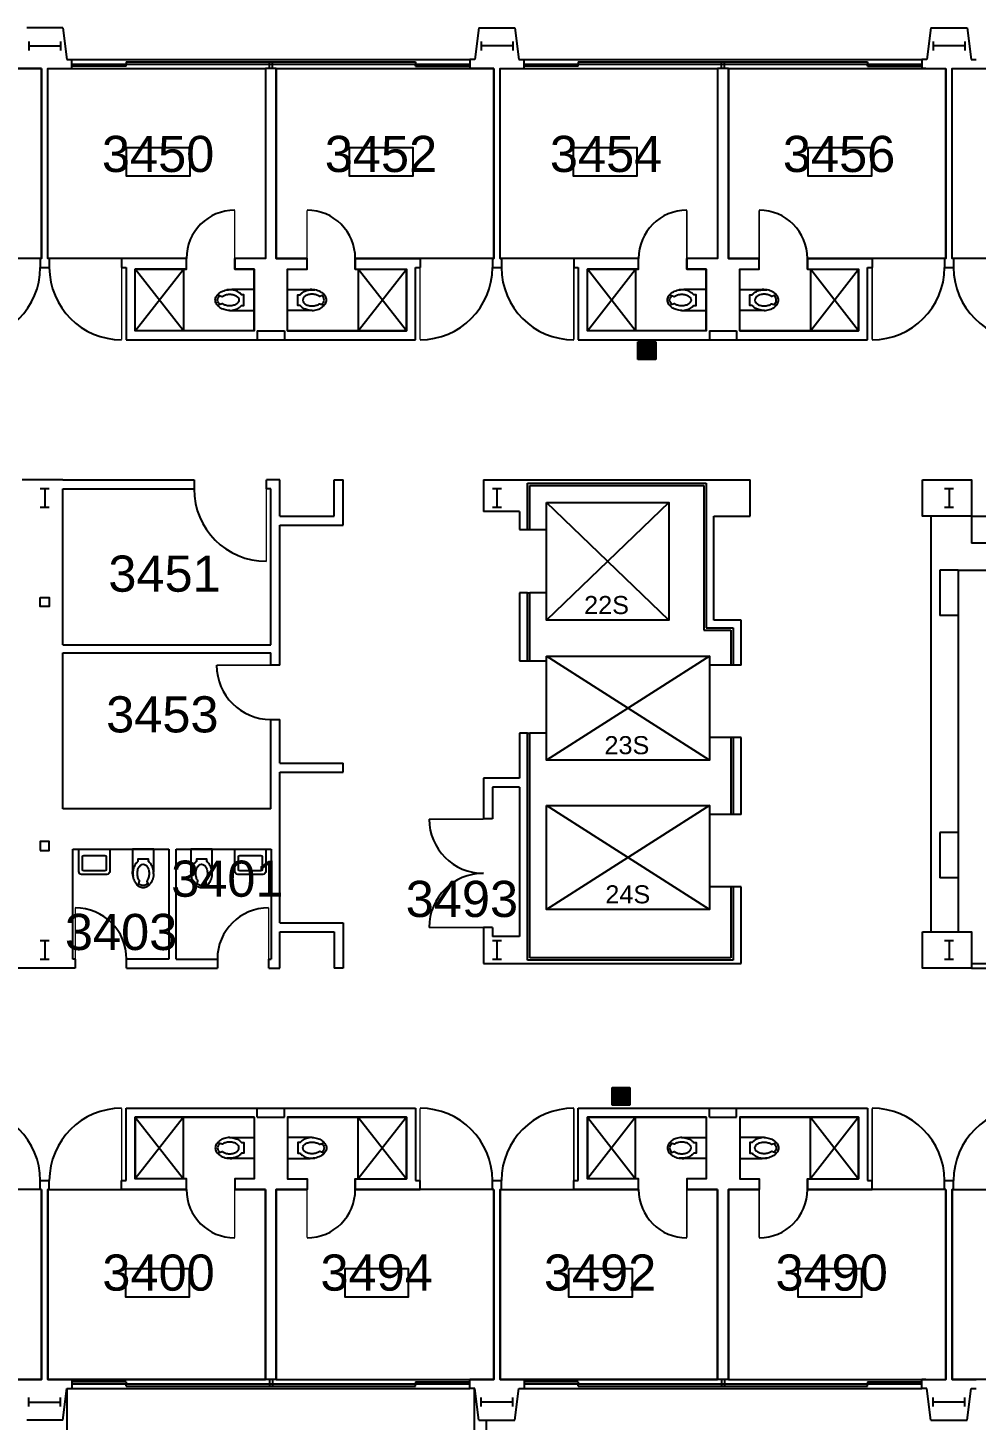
# Model space of a CAD drawing. Extents: x -3175 to 3292, y 161 to 2891.
# Drawn here: x 1769 to 2399, y 1649 to 2574 of the extents above; entities that cross this region are included whole.
import ezdxf
from ezdxf.enums import TextEntityAlignment as Align

# ---------------------------------------------------------------- set-up
doc = ezdxf.new("R2010")
doc.units = 0
doc.header["$MEASUREMENT"] = 0
doc.layers.get('0').update_dxf_attribs({"linetype": 'CONTINUOUS'})
for name, color, linetype in [('A-ANNO-ROOM', 4, 'CONTINUOUS'), ('A-ANNO-TEXT', 4, 'CONTINUOUS'), ('A-COLS', 5, 'CONTINUOUS'), ('A-DOOR', 2, 'CONTINUOUS'), ('A-FLOR-CASE', 3, 'CONTINUOUS'), ('A-FLOR-EVTR', 2, 'CONTINUOUS'), ('A-FLOR-PFIX', 2, 'CONTINUOUS'), ('A-GLAZ', 2, 'CONTINUOUS'), ('A-GLAZ-SILL', 1, 'CONTINUOUS'), ('A-ROOF-LEVL-MED', 3, 'CONTINUOUS'), ('A-ROOF-LEVL-THICK', 5, 'CONTINUOUS'), ('A-WALL-FULL', 6, 'CONTINUOUS'), ('X-MEDGAS-3', 3, 'CONTINUOUS'), ('X-MEDGAS-5', 5, 'CONTINUOUS')]:
    doc.layers.add(name, color=color, linetype=linetype)
doc.styles.add('ARIAL', font='arial.ttf')

# ---------------------------------------------------------------- blocks, each defined once
blk = doc.blocks.new('P2477016')
for p, q in [((-3.603083, -23.831759), (-3.603083, -23.831759)), ((-2.504894, -21.068753), (-2.504894, -21.068753))]:
    blk.add_line(p, q)
for points in [[(-6.93083, -16.399601, -0.022673), (-7, -14.875), (-7, 0), (-3.020761, 0), (0, 0), (3.020761, 0), (7, 0), (7, -14.875)], [(-6.937926, -16.211212, -0.074934), (-6.387938, -12.562014, -0.085426), (-4.920528, -9.670474, -0.066386), (-3.550098, -8.264603), (-3.550098, -6.711212), (3.449902, -6.711212), (3.449902, -8.264603, -0.066386), (4.820333, -9.670474, -0.085426), (6.287743, -12.562014, -0.111314), (6.709134, -17.991061)], [(3.991504, -23.722377, -0.562484), (3.158962, -23.529526), (2.424162, -21.300368, -0.238976), (2.492058, -20.853364, 0.08035), (3.421006, -18.976205, 0.074934), (3.837731, -16.211212, 0.074934), (3.421006, -13.446218, 0.085426), (2.414145, -11.462194, 0.066386), (1.597345, -10.624271, 0.330534), (-1.69754, -10.624271, 0.066386), (-2.51434, -11.462194, 0.085426), (-3.521201, -13.446218, 0.074934), (-3.937926, -16.211212, 0.074934), (-3.521201, -18.976205, 0.08035), (-2.592253, -20.853364, -0.238976), (-2.524357, -21.300368), (-3.250575, -23.503493, -0.549653), (-4.069149, -23.710095)], [(0, -25.75, 0.143932), (2.498761, -25.015482, 0.107177), (4.949747, -22.564786, 0.077997), (6.431696, -19.212481, 0.065232), (7, -14.875)], [(-4.023967, -23.748064, 0.06085), (-2.498761, -25.015482, 0.143932), (0, -25.75)], [(-2.976493, -22.67201, 0.063273), (-1.687041, -23.754089, 0.143932), (0, -24.25)], [(0, -24.25, 0.143932), (1.687041, -23.754089, 0.059203), (2.902316, -22.750942)]]:
    blk.add_lwpolyline(points, format="xyb")
for centre, radius, start, end in [((5.443363, -16.211212), 12.38129, 180, 197.141641), ((2.746106, -17.043143), 9.558648, 197.141641, 216.672481), ((1.035634, -18.316811), 7.426057, 216.672481, 226.574161)]:
    blk.add_arc(centre, radius, start, end)
blk = doc.blocks.new('WC')
at = {"layer": 'A-FLOR-PFIX', "xscale": -1}
blk.add_blockref('P2477016', (0, 0), dxfattribs=at)
blk = doc.blocks.new('W-LAV2')
for p, q in [((17, 11), (1, 11)), ((1, 11), (1, -11)), ((5.5, 7.5), (5.5, -7.5)), ((15.5, 8.5), (6.5, 8.5)), ((16.5, -7.5), (16.5, 7.5)), ((19, -9), (19, 9)), ((6.5, -8.5), (15.5, -8.5)), ((1, -11), (17, -11))]:
    blk.add_line(p, q)
for centre, radius, start, end in [((17, 9), 2, 0, 90), ((6.5, 7.5), 1, 90, 180), ((15.5, 7.5), 1, 0, 90), ((6.5, -7.5), 1, 180, 270), ((15.5, -7.5), 1, 270, 0), ((17, -9), 2, 270, 0)]:
    blk.add_arc(centre, radius, start, end)
blk = doc.blocks.new('FIREPULL')
at = {"layer": 'X-MEDGAS-3'}
for p, q in [((-5.91, 0), (-5.91, 11.81)), ((-5.91, 11.81), (5.91, 11.81)), ((-5.9, 0), (-5.9, 11.81)), ((-5.87, 0), (-5.87, 11.81)), ((-5.84, 0), (-5.84, 11.81)), ((-5.81, 0), (-5.81, 11.81)), ((-5.78, 0), (-5.78, 11.81)), ((-5.75, 0), (-5.75, 11.81)), ((-5.72, 0), (-5.72, 11.81)), ((-5.69, 0), (-5.69, 11.81)), ((-5.65, 0), (-5.65, 11.81)), ((-5.62, 0), (-5.62, 11.81)), ((-5.59, 0), (-5.59, 11.81)), ((-5.56, 0), (-5.56, 11.81)), ((-5.53, 0), (-5.53, 11.81)), ((-5.5, 0), (-5.5, 11.81)), ((-5.47, 0), (-5.47, 11.81)), ((-5.44, 0), (-5.44, 11.81)), ((-5.4, 0), (-5.4, 11.81)), ((-5.37, 0), (-5.37, 11.81)), ((-5.34, 0), (-5.34, 11.81)), ((-5.31, 0), (-5.31, 11.81)), ((-5.28, 0), (-5.28, 11.81)), ((-5.25, 0), (-5.25, 11.81)), ((-5.22, 0), (-5.22, 11.81)), ((-5.19, 0), (-5.19, 11.81)), ((-5.15, 0), (-5.15, 11.81)), ((-5.12, 0), (-5.12, 11.81)), ((-5.09, 0), (-5.09, 11.81)), ((-5.06, 0), (-5.06, 11.81)), ((-5.03, 0), (-5.03, 11.81)), ((-5, 0), (-5, 11.81)), ((-4.97, 0), (-4.97, 11.81)), ((-4.94, 0), (-4.94, 11.81)), ((-4.9, 0), (-4.9, 11.81)), ((-4.87, 0), (-4.87, 11.81)), ((-4.84, 0), (-4.84, 11.81)), ((-4.81, 0), (-4.81, 11.81)), ((-4.78, 0), (-4.78, 11.81)), ((-4.75, 0), (-4.75, 11.81)), ((-4.72, 0), (-4.72, 11.81)), ((-4.69, 0), (-4.69, 11.81)), ((-4.65, 0), (-4.65, 11.81)), ((-4.62, 0), (-4.62, 11.81)), ((-4.59, 0), (-4.59, 11.81)), ((-4.56, 0), (-4.56, 11.81)), ((-4.53, 0), (-4.53, 11.81)), ((-4.5, 0), (-4.5, 11.81)), ((-4.47, 0), (-4.47, 11.81)), ((-4.44, 0), (-4.44, 11.81)), ((-4.4, 0), (-4.4, 11.81)), ((-4.37, 0), (-4.37, 11.81)), ((-4.34, 0), (-4.34, 11.81)), ((-4.31, 0), (-4.31, 11.81)), ((-4.28, 0), (-4.28, 11.81)), ((-4.25, 0), (-4.25, 11.81)), ((-4.22, 0), (-4.22, 11.81)), ((-4.19, 0), (-4.19, 11.81)), ((-4.15, 0), (-4.15, 11.81)), ((-4.12, 0), (-4.12, 11.81)), ((-4.09, 0), (-4.09, 11.81)), ((-4.06, 0), (-4.06, 11.81)), ((-4.03, 0), (-4.03, 11.81)), ((-4, 0), (-4, 11.81)), ((-3.97, 0), (-3.97, 11.81)), ((-3.94, 0), (-3.94, 11.81)), ((-3.9, 0), (-3.9, 11.81)), ((-3.87, 0), (-3.87, 11.81)), ((-3.84, 0), (-3.84, 11.81)), ((-3.81, 0), (-3.81, 11.81)), ((-3.78, 0), (-3.78, 11.81)), ((-3.75, 0), (-3.75, 11.81)), ((-3.72, 0), (-3.72, 11.81)), ((-3.69, 0), (-3.69, 11.81)), ((-3.65, 0), (-3.65, 11.81)), ((-3.62, 0), (-3.62, 11.81)), ((-3.59, 0), (-3.59, 11.81)), ((-3.56, 0), (-3.56, 11.81)), ((-3.53, 0), (-3.53, 11.81)), ((-3.5, 0), (-3.5, 11.81)), ((-3.47, 0), (-3.47, 11.81)), ((-3.44, 0), (-3.44, 11.81)), ((-3.4, 0), (-3.4, 11.81)), ((-3.37, 0), (-3.37, 11.81)), ((-3.34, 0), (-3.34, 11.81)), ((-3.31, 0), (-3.31, 11.81)), ((-3.28, 0), (-3.28, 11.81)), ((-3.25, 0), (-3.25, 11.81)), ((-3.22, 0), (-3.22, 11.81)), ((-3.19, 0), (-3.19, 11.81)), ((-3.15, 0), (-3.15, 11.81)), ((-3.12, 0), (-3.12, 11.81)), ((-3.09, 0), (-3.09, 11.81)), ((-3.06, 0), (-3.06, 11.81)), ((-3.03, 0), (-3.03, 11.81)), ((-3, 0), (-3, 11.81)), ((-2.97, 0), (-2.97, 11.81)), ((-2.94, 0), (-2.94, 11.81)), ((-2.9, 0), (-2.9, 11.81)), ((-2.87, 0), (-2.87, 11.81)), ((-2.84, 0), (-2.84, 11.81)), ((-2.81, 0), (-2.81, 11.81)), ((-2.78, 0), (-2.78, 11.81)), ((-2.75, 0), (-2.75, 11.81)), ((-2.72, 0), (-2.72, 11.81)), ((-2.69, 0), (-2.69, 11.81)), ((-2.65, 0), (-2.65, 11.81)), ((-2.62, 0), (-2.62, 11.81)), ((-2.59, 0), (-2.59, 11.81)), ((-2.56, 0), (-2.56, 11.81)), ((-2.53, 0), (-2.53, 11.81)), ((-2.5, 0), (-2.5, 11.81)), ((-2.47, 0), (-2.47, 11.81)), ((-2.44, 0), (-2.44, 11.81)), ((-2.4, 0), (-2.4, 11.81)), ((-2.37, 0), (-2.37, 11.81)), ((-2.34, 0), (-2.34, 11.81)), ((-2.31, 0), (-2.31, 11.81)), ((-2.28, 0), (-2.28, 11.81)), ((-2.25, 0), (-2.25, 11.81)), ((-2.22, 0), (-2.22, 11.81)), ((-2.19, 0), (-2.19, 11.81)), ((-2.15, 0), (-2.15, 11.81)), ((-2.12, 0), (-2.12, 11.81)), ((-2.09, 0), (-2.09, 11.81)), ((-2.06, 0), (-2.06, 11.81)), ((-2.03, 0), (-2.03, 11.81)), ((-2, 0), (-2, 11.81)), ((-1.97, 0), (-1.97, 11.81)), ((-1.94, 0), (-1.94, 11.81)), ((-1.9, 0), (-1.9, 11.81)), ((-1.87, 0), (-1.87, 11.81)), ((-1.84, 0), (-1.84, 11.81)), ((-1.81, 0), (-1.81, 11.81)), ((-1.78, 0), (-1.78, 11.81)), ((-1.75, 0), (-1.75, 11.81)), ((-1.72, 0), (-1.72, 11.81)), ((-1.69, 0), (-1.69, 11.81)), ((-1.65, 0), (-1.65, 11.81)), ((-1.62, 0), (-1.62, 11.81)), ((-1.59, 0), (-1.59, 11.81)), ((-1.56, 0), (-1.56, 11.81)), ((-1.53, 0), (-1.53, 11.81)), ((-1.5, 0), (-1.5, 11.81)), ((-1.47, 0), (-1.47, 11.81)), ((-1.44, 0), (-1.44, 11.81)), ((-1.4, 0), (-1.4, 11.81)), ((-1.37, 0), (-1.37, 11.81)), ((-1.34, 0), (-1.34, 11.81)), ((-1.31, 0), (-1.31, 11.81)), ((-1.28, 0), (-1.28, 11.81)), ((-1.25, 0), (-1.25, 11.81)), ((-1.22, 0), (-1.22, 11.81)), ((-1.19, 0), (-1.19, 11.81)), ((-1.15, 0), (-1.15, 11.81)), ((-1.12, 0), (-1.12, 11.81)), ((-1.09, 0), (-1.09, 11.81)), ((-1.06, 0), (-1.06, 11.81)), ((-1.03, 0), (-1.03, 11.81)), ((-1, 0), (-1, 11.81)), ((-0.97, 0), (-0.97, 11.81)), ((-0.94, 0), (-0.94, 11.81)), ((-0.9, 0), (-0.9, 11.81)), ((-0.87, 0), (-0.87, 11.81)), ((-0.84, 0), (-0.84, 11.81)), ((-0.81, 0), (-0.81, 11.81)), ((-0.78, 0), (-0.78, 11.81)), ((-0.75, 0), (-0.75, 11.81)), ((-0.72, 0), (-0.72, 11.81)), ((-0.69, 0), (-0.69, 11.81)), ((-0.65, 0), (-0.65, 11.81)), ((-0.62, 0), (-0.62, 11.81)), ((-0.59, 0), (-0.59, 11.81)), ((-0.56, 0), (-0.56, 11.81)), ((-0.53, 0), (-0.53, 11.81)), ((-0.5, 0), (-0.5, 11.81)), ((-0.47, 0), (-0.47, 11.81)), ((-0.44, 0), (-0.44, 11.81)), ((-0.4, 0), (-0.4, 11.81)), ((-0.37, 0), (-0.37, 11.81)), ((-0.34, 0), (-0.34, 11.81)), ((-0.31, 0), (-0.31, 11.81)), ((-0.28, 0), (-0.28, 11.81)), ((-0.25, 0), (-0.25, 11.81)), ((-0.22, 0), (-0.22, 11.81)), ((-0.19, 0), (-0.19, 11.81)), ((-0.15, 0), (-0.15, 11.81)), ((-0.12, 0), (-0.12, 11.81)), ((-0.09, 0), (-0.09, 11.81)), ((-0.06, 0), (-0.06, 11.81)), ((-0.03, 0), (-0.03, 11.81)), ((0, 0), (0, 11.81)), ((0.03, 0), (0.03, 11.81)), ((0.06, 0), (0.06, 11.81)), ((0.1, 0), (0.1, 11.81)), ((0.13, 0), (0.13, 11.81)), ((0.16, 0), (0.16, 11.81)), ((0.19, 0), (0.19, 11.81)), ((0.22, 0), (0.22, 11.81)), ((0.25, 0), (0.25, 11.81)), ((0.28, 0), (0.28, 11.81)), ((0.31, 0), (0.31, 11.81)), ((0.35, 0), (0.35, 11.81)), ((0.38, 0), (0.38, 11.81)), ((0.41, 0), (0.41, 11.81)), ((0.44, 0), (0.44, 11.81)), ((0.47, 0), (0.47, 11.81)), ((0.5, 0), (0.5, 11.81)), ((0.53, 0), (0.53, 11.81)), ((0.56, 0), (0.56, 11.81)), ((0.6, 0), (0.6, 11.81)), ((0.63, 0), (0.63, 11.81)), ((0.66, 0), (0.66, 11.81)), ((0.69, 0), (0.69, 11.81)), ((0.72, 0), (0.72, 11.81)), ((0.75, 0), (0.75, 11.81)), ((0.78, 0), (0.78, 11.81)), ((0.81, 0), (0.81, 11.81)), ((0.85, 0), (0.85, 11.81)), ((0.88, 0), (0.88, 11.81)), ((0.91, 0), (0.91, 11.81)), ((0.94, 0), (0.94, 11.81)), ((0.97, 0), (0.97, 11.81)), ((1, 0), (1, 11.81)), ((1.03, 0), (1.03, 11.81)), ((1.06, 0), (1.06, 11.81)), ((1.1, 0), (1.1, 11.81)), ((1.13, 0), (1.13, 11.81)), ((1.16, 0), (1.16, 11.81)), ((1.19, 0), (1.19, 11.81)), ((1.22, 0), (1.22, 11.81)), ((1.25, 0), (1.25, 11.81)), ((1.28, 0), (1.28, 11.81)), ((1.31, 0), (1.31, 11.81)), ((1.35, 0), (1.35, 11.81)), ((1.38, 0), (1.38, 11.81)), ((1.41, 0), (1.41, 11.81)), ((1.44, 0), (1.44, 11.81)), ((1.47, 0), (1.47, 11.81)), ((1.5, 0), (1.5, 11.81)), ((1.53, 0), (1.53, 11.81)), ((1.56, 0), (1.56, 11.81)), ((1.6, 0), (1.6, 11.81)), ((1.63, 0), (1.63, 11.81)), ((1.66, 0), (1.66, 11.81)), ((1.69, 0), (1.69, 11.81)), ((1.72, 0), (1.72, 11.81)), ((1.75, 0), (1.75, 11.81)), ((1.78, 0), (1.78, 11.81)), ((1.81, 0), (1.81, 11.81)), ((1.85, 0), (1.85, 11.81)), ((1.88, 0), (1.88, 11.81)), ((1.91, 0), (1.91, 11.81)), ((1.94, 0), (1.94, 11.81)), ((1.97, 0), (1.97, 11.81)), ((2, 0), (2, 11.81)), ((2.03, 0), (2.03, 11.81)), ((2.06, 0), (2.06, 11.81)), ((2.1, 0), (2.1, 11.81)), ((2.13, 0), (2.13, 11.81)), ((2.16, 0), (2.16, 11.81)), ((2.19, 0), (2.19, 11.81)), ((2.22, 0), (2.22, 11.81)), ((2.25, 0), (2.25, 11.81)), ((2.28, 0), (2.28, 11.81)), ((2.31, 0), (2.31, 11.81)), ((2.35, 0), (2.35, 11.81)), ((2.38, 0), (2.38, 11.81)), ((2.41, 0), (2.41, 11.81)), ((2.44, 0), (2.44, 11.81)), ((2.47, 0), (2.47, 11.81)), ((2.5, 0), (2.5, 11.81)), ((2.53, 0), (2.53, 11.81)), ((2.56, 0), (2.56, 11.81)), ((2.6, 0), (2.6, 11.81)), ((2.63, 0), (2.63, 11.81)), ((2.66, 0), (2.66, 11.81)), ((2.69, 0), (2.69, 11.81)), ((2.72, 0), (2.72, 11.81)), ((2.75, 0), (2.75, 11.81)), ((2.78, 0), (2.78, 11.81)), ((2.81, 0), (2.81, 11.81)), ((2.85, 0), (2.85, 11.81)), ((2.88, 0), (2.88, 11.81)), ((2.91, 0), (2.91, 11.81)), ((2.94, 0), (2.94, 11.81)), ((2.97, 0), (2.97, 11.81)), ((3, 0), (3, 11.81)), ((3.03, 0), (3.03, 11.81)), ((3.06, 0), (3.06, 11.81)), ((3.1, 0), (3.1, 11.81)), ((3.13, 0), (3.13, 11.81)), ((3.16, 0), (3.16, 11.81)), ((3.19, 0), (3.19, 11.81)), ((3.22, 0), (3.22, 11.81)), ((3.25, 0), (3.25, 11.81)), ((3.28, 0), (3.28, 11.81)), ((3.31, 0), (3.31, 11.81)), ((3.35, 0), (3.35, 11.81)), ((3.38, 0), (3.38, 11.81)), ((3.41, 0), (3.41, 11.81)), ((3.44, 0), (3.44, 11.81)), ((3.47, 0), (3.47, 11.81)), ((3.5, 0), (3.5, 11.81)), ((3.53, 0), (3.53, 11.81)), ((3.56, 0), (3.56, 11.81)), ((3.6, 0), (3.6, 11.81)), ((3.63, 0), (3.63, 11.81)), ((3.66, 0), (3.66, 11.81)), ((3.69, 0), (3.69, 11.81)), ((3.72, 0), (3.72, 11.81)), ((3.75, 0), (3.75, 11.81)), ((3.78, 0), (3.78, 11.81)), ((3.81, 0), (3.81, 11.81)), ((3.85, 0), (3.85, 11.81)), ((3.88, 0), (3.88, 11.81)), ((3.91, 0), (3.91, 11.81)), ((3.94, 0), (3.94, 11.81)), ((3.97, 0), (3.97, 11.81)), ((4, 0), (4, 11.81)), ((4.03, 0), (4.03, 11.81)), ((4.06, 0), (4.06, 11.81)), ((4.1, 0), (4.1, 11.81)), ((4.13, 0), (4.13, 11.81)), ((4.16, 0), (4.16, 11.81)), ((4.19, 0), (4.19, 11.81)), ((4.22, 0), (4.22, 11.81)), ((4.25, 0), (4.25, 11.81)), ((4.28, 0), (4.28, 11.81)), ((4.31, 0), (4.31, 11.81)), ((4.35, 0), (4.35, 11.81)), ((4.38, 0), (4.38, 11.81)), ((4.41, 0), (4.41, 11.81)), ((4.44, 0), (4.44, 11.81)), ((4.47, 0), (4.47, 11.81)), ((4.5, 0), (4.5, 11.81)), ((4.53, 0), (4.53, 11.81)), ((4.56, 0), (4.56, 11.81)), ((4.6, 0), (4.6, 11.81)), ((4.63, 0), (4.63, 11.81)), ((4.66, 0), (4.66, 11.81)), ((4.69, 0), (4.69, 11.81)), ((4.72, 0), (4.72, 11.81)), ((4.75, 0), (4.75, 11.81)), ((4.78, 0), (4.78, 11.81)), ((4.81, 0), (4.81, 11.81)), ((4.85, 0), (4.85, 11.81)), ((4.88, 0), (4.88, 11.81)), ((4.91, 0), (4.91, 11.81)), ((4.94, 0), (4.94, 11.81)), ((4.97, 0), (4.97, 11.81)), ((5, 0), (5, 11.81)), ((5.03, 0), (5.03, 11.81)), ((5.06, 0), (5.06, 11.81)), ((5.1, 0), (5.1, 11.81)), ((5.13, 0), (5.13, 11.81)), ((5.16, 0), (5.16, 11.81)), ((5.19, 0), (5.19, 11.81)), ((5.22, 0), (5.22, 11.81)), ((5.25, 0), (5.25, 11.81)), ((5.28, 0), (5.28, 11.81)), ((5.31, 0), (5.31, 11.81)), ((5.35, 0), (5.35, 11.81)), ((5.38, 0), (5.38, 11.81)), ((5.41, 0), (5.41, 11.81)), ((5.44, 0), (5.44, 11.81)), ((5.47, 0), (5.47, 11.81)), ((5.5, 0), (5.5, 11.81)), ((5.53, 0), (5.53, 11.81)), ((5.56, 0), (5.56, 11.81)), ((5.6, 0), (5.6, 11.81)), ((5.63, 0), (5.63, 11.81)), ((5.66, 0), (5.66, 11.81)), ((5.69, 0), (5.69, 11.81)), ((5.72, 0), (5.72, 11.81)), ((5.75, 0), (5.75, 11.81)), ((5.78, 0), (5.78, 11.81)), ((5.81, 0), (5.81, 11.81)), ((5.85, 0), (5.85, 11.81)), ((5.88, 0), (5.88, 11.81)), ((5.91, 11.81), (5.91, 0)), ((5.91, 0), (-5.91, 0))]:
    blk.add_line(p, q, dxfattribs=at)

msp = doc.modelspace()

# ---------------------------------------------------------------- linework, layer by layer
at = {"layer": 'A-COLS'}
for p, q in [((1770, 2564.5), (1770, 2558.5)), ((1770, 2561.5), (1791, 2561.5)), ((1791, 2564.5), (1791, 2558.5)), ((2070, 2564.5), (2070, 2558.5)), ((2091, 2561.5), (2070, 2561.5)), ((2091, 2564.5), (2091, 2558.5)), ((2370, 2564.5), (2370, 2558.5)), ((2391, 2561.5), (2370, 2561.5)), ((2391, 2564.5), (2391, 2558.5)), ((1783.5, 2267.5), (1777.5, 2267.5)), ((1780.5, 2267.5), (1780.5, 2255.5)), ((2083.5, 2267.5), (2077.5, 2267.5)), ((2080.5, 2267.5), (2080.5, 2255.5)), ((2383.5, 2267.5), (2377.5, 2267.5)), ((2380.5, 2267.5), (2380.5, 2255.5)), ((1777.5, 2255.5), (1783.5, 2255.5)), ((2077.5, 2255.5), (2083.5, 2255.5)), ((2377.5, 2255.5), (2383.5, 2255.5)), ((1783.5, 1967.5), (1777.5, 1967.5)), ((1783.5, 1967.5), (1777.5, 1967.5)), ((1780.5, 1967.5), (1780.5, 1955.5)), ((1780.5, 1967.5), (1780.5, 1955.5)), ((2083.5, 1967.5), (2077.5, 1967.5)), ((2083.5, 1967.5), (2077.5, 1967.5)), ((2080.5, 1967.5), (2080.5, 1955.5)), ((2080.5, 1967.5), (2080.5, 1955.5)), ((2383.5, 1967.5), (2377.5, 1967.5)), ((2383.5, 1967.5), (2377.5, 1967.5)), ((2380.5, 1967.5), (2380.5, 1955.5)), ((2380.5, 1967.5), (2380.5, 1955.5)), ((1777.5, 1955.5), (1783.5, 1955.5)), ((1777.5, 1955.5), (1783.5, 1955.5)), ((2077.5, 1955.5), (2083.5, 1955.5)), ((2077.5, 1955.5), (2083.5, 1955.5)), ((2377.5, 1955.5), (2383.5, 1955.5)), ((2377.5, 1955.5), (2383.5, 1955.5)), ((1770, 1658.5), (1770, 1664.5)), ((1791, 1658.5), (1791, 1664.5)), ((2070, 1658.5), (2070, 1664.5)), ((2091, 1658.5), (2091, 1664.5)), ((2370, 1658.5), (2370, 1664.5)), ((2391, 1658.5), (2391, 1664.5)), ((1770, 1661.5), (1791, 1661.5)), ((2091, 1661.5), (2070, 1661.5)), ((2391, 1661.5), (2370, 1661.5))]:
    msp.add_line(p, q, dxfattribs=at)
at = {"layer": 'A-DOOR'}
for points, const_width in [([(1906.5, 2420.5), (1906.5, 2452.5)], 1), ([(1954.5, 2420.5), (1954.5, 2452.5)], 1), ([(2206.5, 2420.5), (2206.5, 2452.5)], 1), ([(2254.5, 2420.5), (2254.5, 2452.5)], 1), ([(1831.5, 2414.5), (1831.5, 2366.5)], 1), ([(2029.5, 2414.5), (2029.5, 2366.5)], 1), ([(2131.5, 2414.5), (2131.5, 2366.5)], 1), ([(2329.5, 2414.5), (2329.5, 2366.5)], 1), ([(1927.5, 2267.5), (1927.5, 2219.5)], 1), ([(1930.5, 2150.5), (1894.5, 2150.5)], 1), ([(2071.5, 2048.36), (2035.5, 2048.36)], 1), ([(1800.75, 1955.5), (1800.75, 1989.5)], 0.944), ([(1929, 1955.5), (1929, 1989.5)], 0.944), ([(2071.5, 1976.5), (2035.5, 1976.5)], 1), ([(1831.5, 1808.5), (1831.5, 1856.5)], 1), ([(2029.5, 1808.5), (2029.5, 1856.5)], 1), ([(2131.5, 1808.5), (2131.5, 1856.5)], 1), ([(2329.5, 1808.5), (2329.5, 1856.5)], 1), ([(1906.5, 1802.5), (1906.5, 1770.5)], 1), ([(1954.5, 1802.5), (1954.5, 1770.5)], 1), ([(2206.5, 1802.5), (2206.5, 1770.5)], 1), ([(2254.5, 1802.5), (2254.5, 1770.5)], 1)]:
    msp.add_lwpolyline(points, dxfattribs=dict(at, const_width=const_width))
for centre, radius, start, end in [((1906.5, 2420.5), 32, 90, 180), ((1954.5, 2420.5), 32, 0, 90), ((2206.5, 2420.5), 32, 90, 180), ((2254.5, 2420.5), 32, 0, 90), ((1729.5, 2414.5), 48, 270, 0), ((1831.5, 2414.5), 48, 180, 270), ((2029.5, 2414.5), 48, 270, 0), ((2131.5, 2414.5), 48, 180, 270), ((2329.5, 2414.5), 48, 270, 0), ((2431.5, 2414.5), 48, 180, 270), ((1927.5, 2267.5), 48, 180, 270), ((1930.5, 2150.5), 36, 180, 270), ((2071.5, 2048.36), 35.93, 180, 270), ((2071.5, 1976.5), 35.93, 90, 180), ((1800.75, 1955.5), 34, 0, 90), ((1929, 1955.5), 34, 90, 180), ((1729.5, 1808.5), 48, 0, 90), ((1831.5, 1808.5), 48, 90, 180), ((2029.5, 1808.5), 48, 0, 90), ((2131.5, 1808.5), 48, 90, 180), ((2329.5, 1808.5), 48, 0, 90), ((2431.5, 1808.5), 48, 90, 180), ((1906.5, 1802.5), 32, 180, 270), ((1954.5, 1802.5), 32, 270, 0), ((2206.5, 1802.5), 32, 180, 270), ((2254.5, 1802.5), 32, 270, 0)]:
    msp.add_arc(centre, radius, start, end, dxfattribs=at)
at = {"layer": 'A-FLOR-CASE'}
for p, q in [((2368.5, 2249.5), (2368.5, 1973.5)), ((2395.5, 2249.5), (2395.5, 2231.5)), ((2395.5, 2249.5), (2449.5, 2249.5)), ((2449.5, 2231.5), (2395.5, 2231.5)), ((2386.5, 2213.5), (2452.5, 2213.5)), ((2386.5, 2183.5), (2386.5, 2039.5)), ((2386.5, 2009.5), (2386.5, 1973.5)), ((2395.5, 1952.5), (2452.5, 1952.5)), ((2395.5, 1949.5), (2452.5, 1949.5))]:
    msp.add_line(p, q, dxfattribs=at)
at = {"layer": 'A-FLOR-EVTR'}
for p, q in [((2194.5, 2258.5), (2113.5, 2180.5)), ((2194.5, 2180.5), (2113.5, 2258.5)), ((2221.5, 2087.5), (2113.5, 2156.5)), ((2221.5, 2156.5), (2113.5, 2087.5)), ((2221.5, 1988.5), (2113.5, 2057.5)), ((2221.5, 2057.5), (2113.5, 1988.5))]:
    msp.add_line(p, q, dxfattribs=at)
for points in [[(2113.5, 2258.5), (2194.5, 2258.5), (2194.5, 2180.5), (2113.5, 2180.5)], [(2113.5, 2156.5), (2221.5, 2156.5), (2221.5, 2087.5), (2113.5, 2087.5)], [(2113.5, 2057.5), (2221.5, 2057.5), (2221.5, 1988.5), (2113.5, 1988.5)]]:
    msp.add_lwpolyline(points, close=True, dxfattribs=at)
at = {"layer": 'A-FLOR-PFIX'}
for p, q in [((1872.5, 2372.5), (1840.5, 2413.25)), ((1840.5, 2372.5), (1872.5, 2413.25)), ((1872.5, 2413.25), (1872.5, 2372.5)), ((2020.5, 2372.5), (1988.5, 2413.25)), ((1988.5, 2372.5), (2020.5, 2413.25)), ((1988.5, 2413.25), (1988.5, 2372.5)), ((2140.5, 2372.5), (2172.5, 2413.25)), ((2172.5, 2372.5), (2140.5, 2413.25)), ((2172.5, 2413.25), (2172.5, 2372.5)), ((2320.5, 2372.5), (2288.5, 2413.25)), ((2288.5, 2413.25), (2288.5, 2372.5)), ((2288.5, 2372.5), (2320.5, 2413.25)), ((1840.5, 1850.5), (1872.5, 1809.75)), ((1872.5, 1850.5), (1840.5, 1809.75)), ((1872.5, 1809.75), (1872.5, 1850.5)), ((2020.5, 1850.5), (1988.5, 1809.75)), ((1988.5, 1809.75), (1988.5, 1850.5)), ((1988.5, 1850.5), (2020.5, 1809.75)), ((2172.5, 1850.5), (2140.5, 1809.75)), ((2140.5, 1850.5), (2172.5, 1809.75)), ((2172.5, 1809.75), (2172.5, 1850.5)), ((2288.5, 1850.5), (2320.5, 1809.75)), ((2288.5, 1809.75), (2288.5, 1850.5)), ((2320.5, 1850.5), (2288.5, 1809.75))]:
    msp.add_line(p, q, dxfattribs=at)
at = {"layer": 'A-GLAZ'}
for p, q in [((1834.5, 2551), (1834.5, 2549.5)), ((1834.5, 2551), (1930.5, 2551)), ((1929.5, 2546.5), (1929.5, 2551)), ((1930.5, 2551), (2026.5, 2551)), ((1931.5, 2546.5), (1931.5, 2551)), ((2026.5, 2551), (2026.5, 2549.5)), ((2134.5, 2551), (2134.5, 2549.5)), ((2134.5, 2551), (2230.5, 2551)), ((2229.5, 2546.5), (2229.5, 2551)), ((2230.5, 2551), (2326.5, 2551)), ((2231.5, 2546.5), (2231.5, 2551)), ((2326.5, 2551), (2326.5, 2549.5)), ((1798.5, 2549.5), (1834.5, 2549.5)), ((1834.5, 2548), (1798.5, 2548)), ((1834.5, 2548), (1834.5, 2549.5)), ((1834.5, 2549.5), (1930.5, 2549.5)), ((1930.5, 2549.5), (2026.5, 2549.5)), ((2026.5, 2548), (2026.5, 2549.5)), ((2026.5, 2549.5), (2062.5, 2549.5)), ((2026.5, 2548), (2062.5, 2548)), ((2098.5, 2549.5), (2134.5, 2549.5)), ((2134.5, 2548), (2098.5, 2548)), ((2134.5, 2548), (2134.5, 2549.5)), ((2134.5, 2549.5), (2230.5, 2549.5)), ((2230.5, 2549.5), (2326.5, 2549.5)), ((2326.5, 2548), (2326.5, 2549.5)), ((2326.5, 2549.5), (2362.5, 2549.5)), ((2326.5, 2548), (2362.5, 2548)), ((1834.5, 1675), (1798.5, 1675)), ((1798.5, 1673.5), (1834.5, 1673.5)), ((1834.5, 1675), (1834.5, 1673.5)), ((1834.5, 1673.5), (1930.5, 1673.5)), ((1834.5, 1672), (1834.5, 1673.5)), ((1929.5, 1676.5), (1929.5, 1672)), ((1930.5, 1673.5), (2026.5, 1673.5)), ((1931.5, 1676.5), (1931.5, 1672)), ((2026.5, 1675), (2062.5, 1675)), ((2026.5, 1675), (2026.5, 1673.5)), ((2026.5, 1673.5), (2062.5, 1673.5)), ((2026.5, 1672), (2026.5, 1673.5)), ((2134.5, 1675), (2098.5, 1675)), ((2098.5, 1673.5), (2134.5, 1673.5)), ((2134.5, 1675), (2134.5, 1673.5)), ((2134.5, 1673.5), (2230.5, 1673.5)), ((2134.5, 1672), (2134.5, 1673.5)), ((2229.5, 1676.5), (2229.5, 1672)), ((2230.5, 1673.5), (2326.5, 1673.5)), ((2231.5, 1676.5), (2231.5, 1672)), ((2326.5, 1675), (2362.5, 1675)), ((2326.5, 1675), (2326.5, 1673.5)), ((2326.5, 1673.5), (2362.5, 1673.5)), ((2326.5, 1672), (2326.5, 1673.5)), ((1834.5, 1672), (1930.5, 1672)), ((1930.5, 1672), (2026.5, 1672)), ((2134.5, 1672), (2230.5, 1672)), ((2230.5, 1672), (2326.5, 1672))]:
    msp.add_line(p, q, dxfattribs=at)
at = {"layer": 'A-GLAZ-SILL'}
for p, q in [((1798.5, 2552.5), (2062.5, 2552.5)), ((2098.5, 2552.5), (2362.5, 2552.5)), ((1798.5, 2546.5), (1926.88, 2546.5)), ((1934.12, 2546.5), (2062.5, 2546.5)), ((2098.5, 2546.5), (2226.88, 2546.5)), ((2234.12, 2546.5), (2362.5, 2546.5)), ((1798.5, 1676.5), (1926.88, 1676.5)), ((1934.12, 1676.5), (2062.5, 1676.5)), ((2098.5, 1676.5), (2226.88, 1676.5)), ((2234.12, 1676.5), (2362.5, 1676.5)), ((1798.5, 1670.5), (2062.5, 1670.5)), ((2098.5, 1670.5), (2362.5, 1670.5))]:
    msp.add_line(p, q, dxfattribs=at)
at = {"layer": 'A-ROOF-LEVL-MED'}
for points in [[(572.5, 1649.5), (572.5, 1111.5), (551.5, 1111.5), (551.5, 1065.5), (585.44, 1065.5), (588.06, 1044.5), (1772.94, 1044.5), (1775.56, 1065.5), (1793.5, 1065.5), (1793.5, 1089.5), (1802.31, 1089.5), (1802.19, 1250.5), (1790.76, 1250.5), (1790.76, 1254.42), (1703.76, 1254.42), (1703.76, 1468.45), (1790.47, 1468.45), (1790.47, 1476.29), (1802.19, 1476.29), (1802.19, 1633.5), (1795.39, 1633.5), (1795.39, 1670.5)], [(2992.28, 1649.5), (2992.28, 1635.64), (2989.5, 1635.64), (2989.5, 1092.5), (3001.5, 1092.5), (3001.5, 1065.5), (2975.56, 1065.5), (2972.94, 1044.5), (2088.06, 1044.5), (2085.44, 1065.5), (2070.33, 1065.5), (2070.33, 1089.5), (2057.5, 1089.5), (2057.5, 1244.5), (2195.19, 1244.5), (2226.2, 1275.51), (2226.2, 1402.24), (2226.2, 1447.49), (2195.19, 1478.5), (2054.5, 1478.5), (2054.5, 1633.5), (2065.61, 1633.5), (2065.61, 1670.5)]]:
    msp.add_lwpolyline(points, dxfattribs=at)
at = {"layer": 'A-ROOF-LEVL-THICK'}
msp.add_lwpolyline([(2073.61, 1642.96), (2073.61, 1649.5)], dxfattribs=at)
at = {"layer": 'A-WALL-FULL'}
for p, q in [((1792.5, 2573.5), (1768.5, 2573.5)), ((1792.5, 2573.5), (1795.12, 2552.5)), ((2068.5, 2573.5), (2065.88, 2552.5)), ((2068.5, 2573.5), (2092.5, 2573.5)), ((2092.5, 2573.5), (2095.12, 2552.5)), ((2368.5, 2573.5), (2365.88, 2552.5)), ((2368.5, 2573.5), (2392.5, 2573.5)), ((2392.5, 2573.5), (2395.12, 2552.5)), ((1795.12, 2552.5), (1798.5, 2552.5)), ((1798.5, 2546.5), (1798.5, 2552.5)), ((2062.5, 2552.5), (2062.5, 2546.5)), ((2065.88, 2552.5), (2062.5, 2552.5)), ((2095.12, 2552.5), (2098.5, 2552.5)), ((2098.5, 2546.5), (2098.5, 2552.5)), ((2362.5, 2552.5), (2362.5, 2546.5)), ((2365.88, 2552.5), (2362.5, 2552.5)), ((2395.12, 2552.5), (2398.5, 2552.5)), ((1778.38, 2546.5), (1762.5, 2546.5)), ((1778.38, 2420.5), (1778.38, 2546.5)), ((1782.62, 2546.5), (1798.5, 2546.5)), ((1782.62, 2420.5), (1782.62, 2546.5)), ((1934.12, 2546.5), (1926.88, 2546.5)), ((1926.88, 2546.5), (1926.88, 2420.5)), ((1934.12, 2546.5), (1934.12, 2420.5)), ((2078.38, 2546.5), (2062.5, 2546.5)), ((2078.38, 2420.5), (2078.38, 2546.5)), ((2082.62, 2546.5), (2098.5, 2546.5)), ((2082.62, 2420.5), (2082.62, 2546.5)), ((2226.88, 2546.5), (2226.88, 2420.5)), ((2234.12, 2546.5), (2226.88, 2546.5)), ((2234.12, 2546.5), (2234.12, 2420.5)), ((2362.5, 2546.5), (2378.38, 2546.5)), ((2365.12, 2546.5), (2362.5, 2546.5)), ((2378.38, 2420.5), (2378.38, 2546.5)), ((2382.62, 2546.5), (2398.5, 2546.5)), ((2382.62, 2420.5), (2382.62, 2546.5)), ((2395.88, 2546.5), (2398.5, 2546.5)), ((2395.88, 2546.5), (2398.5, 2546.5)), ((1777.5, 2420.5), (1777.5, 2414.5)), ((1778.38, 2420.5), (1777.5, 2420.5)), ((1777.5, 2414.5), (1783.5, 2414.5)), ((1783.5, 2420.5), (1782.62, 2420.5)), ((1783.5, 2420.5), (1783.5, 2414.5)), ((1831.5, 2420.5), (1831.5, 2414.5)), ((1874.5, 2420.5), (1831.5, 2420.5)), ((1831.5, 2414.5), (1834.5, 2414.5)), ((1834.5, 2414.5), (1834.5, 2366.5)), ((1840.5, 2372.5), (1840.5, 2413.25)), ((1874.5, 2413.25), (1840.5, 2413.25)), ((1874.5, 2413.25), (1874.5, 2420.5)), ((1906.5, 2413.25), (1906.5, 2420.5)), ((1926.88, 2420.5), (1906.5, 2420.5)), ((1919.38, 2413.25), (1906.5, 2413.25)), ((1919.38, 2372.5), (1919.38, 2413.25)), ((1934.12, 2420.5), (1954.5, 2420.5)), ((1941.62, 2372.5), (1941.62, 2413.25)), ((1941.62, 2413.25), (1954.5, 2413.25)), ((1954.5, 2413.25), (1954.5, 2420.5)), ((1986.5, 2420.5), (2029.5, 2420.5)), ((1986.5, 2413.25), (1986.5, 2420.5)), ((1986.5, 2413.25), (2020.5, 2413.25)), ((2020.5, 2372.5), (2020.5, 2413.25)), ((2026.5, 2414.5), (2029.5, 2414.5)), ((2026.5, 2366.5), (2026.5, 2414.5)), ((2029.5, 2420.5), (2029.5, 2414.5)), ((2077.5, 2420.5), (2077.5, 2414.5)), ((2077.5, 2420.5), (2078.38, 2420.5)), ((2077.5, 2414.5), (2083.5, 2414.5)), ((2082.62, 2420.5), (2083.5, 2420.5)), ((2083.5, 2420.5), (2083.5, 2414.5)), ((2174.5, 2420.5), (2131.5, 2420.5)), ((2131.5, 2420.5), (2131.5, 2414.5)), ((2131.5, 2414.5), (2134.5, 2414.5)), ((2134.5, 2414.5), (2134.5, 2366.5)), ((2140.5, 2372.5), (2140.5, 2413.25)), ((2174.5, 2413.25), (2140.5, 2413.25)), ((2206.5, 2413.25), (2206.5, 2420.5)), ((2226.88, 2420.5), (2206.5, 2420.5)), ((2219.38, 2413.25), (2206.5, 2413.25)), ((2219.38, 2372.5), (2219.38, 2413.25)), ((2234.12, 2420.5), (2254.5, 2420.5)), ((2241.62, 2413.25), (2254.5, 2413.25)), ((2241.62, 2372.5), (2241.62, 2413.25)), ((2254.5, 2413.25), (2254.5, 2420.5)), ((2286.5, 2413.25), (2286.5, 2420.5)), ((2286.5, 2420.5), (2329.5, 2420.5)), ((2286.5, 2413.25), (2320.5, 2413.25)), ((2320.5, 2372.5), (2320.5, 2413.25)), ((2326.5, 2414.5), (2329.5, 2414.5)), ((2326.5, 2366.5), (2326.5, 2414.5)), ((2329.5, 2420.5), (2329.5, 2414.5)), ((2377.5, 2420.5), (2377.5, 2414.5)), ((2378.38, 2420.5), (2377.5, 2420.5)), ((2377.5, 2414.5), (2383.5, 2414.5)), ((2383.5, 2420.5), (2382.62, 2420.5)), ((2383.5, 2420.5), (2383.5, 2414.5)), ((1834.5, 2366.5), (2026.5, 2366.5)), ((1919.38, 2372.5), (1840.5, 2372.5)), ((1921.5, 2372.5), (1921.5, 2366.5)), ((1921.5, 2372.5), (1939.5, 2372.5)), ((1939.5, 2372.5), (1939.5, 2366.5)), ((1941.62, 2372.5), (2020.5, 2372.5)), ((2134.5, 2366.5), (2326.5, 2366.5)), ((2219.38, 2372.5), (2140.5, 2372.5)), ((2221.5, 2372.5), (2239.5, 2372.5)), ((2221.5, 2372.5), (2221.5, 2366.5)), ((2239.5, 2372.5), (2239.5, 2366.5)), ((2241.62, 2372.5), (2320.5, 2372.5)), ((1792.5, 2273.5), (1765.5, 2273.5)), ((1792.5, 2273.5), (1879.5, 2273.5)), ((1879.5, 2273.5), (1879.5, 2267.5)), ((1927.5, 2267.5), (1927.5, 2273.5)), ((1936.5, 2273.5), (1927.5, 2273.5)), ((1936.5, 2249.5), (1936.5, 2273.5)), ((1972.5, 2273.5), (1978.5, 2273.5)), ((1972.5, 2249.5), (1972.5, 2273.5)), ((1978.5, 2243.5), (1978.5, 2273.5)), ((2071.5, 2273.5), (2071.5, 2252.5)), ((2071.5, 2273.5), (2095.5, 2273.5)), ((2095.5, 2273.5), (2248.5, 2273.5)), ((2248.5, 2249.5), (2248.5, 2273.5)), ((1792.5, 2267.5), (1879.5, 2267.5)), ((1792.5, 2163.94), (1792.5, 2267.5)), ((1930.5, 2267.5), (1927.5, 2267.5)), ((1930.5, 2267.5), (1930.5, 2267.5)), ((1930.5, 2163.94), (1930.5, 2267.5)), ((2100.75, 2271.25), (2219.25, 2271.25)), ((2100.75, 2240.5), (2100.75, 2271.25)), ((2102.25, 2269.75), (2217.75, 2269.75)), ((2102.25, 2240.5), (2102.25, 2269.75)), ((2217.75, 2269.75), (2217.75, 2173.75)), ((2219.25, 2271.25), (2219.25, 2175.25)), ((1936.5, 2249.5), (1972.5, 2249.5)), ((2095.5, 2252.5), (2071.5, 2252.5)), ((2095.5, 2252.5), (2095.5, 2240.5)), ((2224.5, 2180.5), (2224.5, 2249.5)), ((2224.5, 2249.5), (2248.5, 2249.5)), ((1936.5, 2150.5), (1936.5, 2243.5)), ((1936.5, 2243.5), (1978.5, 2243.5)), ((2095.5, 2240.5), (2113.5, 2240.5)), ((2386.5, 2213.5), (2374.5, 2213.5)), ((2374.5, 2213.5), (2374.5, 2183.5)), ((2386.5, 2213.5), (2386.5, 2183.5)), ((2100.75, 2198.5), (2095.5, 2198.5)), ((2095.5, 2198.5), (2095.5, 2153.5)), ((2100.75, 2198.5), (2102.25, 2198.5)), ((2100.75, 2153.5), (2100.75, 2198.5)), ((2102.25, 2153.5), (2102.25, 2198.5)), ((2113.5, 2198.5), (2102.25, 2198.5)), ((2386.5, 2183.5), (2374.5, 2183.5)), ((2217.75, 2173.75), (2235.75, 2173.75)), ((2219.25, 2175.25), (2237.25, 2175.25)), ((2242.5, 2180.5), (2224.5, 2180.5)), ((2235.75, 2173.75), (2235.75, 2150.5)), ((2237.25, 2175.25), (2237.25, 2150.5)), ((2242.5, 2150.5), (2242.5, 2180.5)), ((1792.5, 2163.94), (1930.5, 2163.94)), ((1792.5, 2055.12), (1792.5, 2158.69)), ((1792.5, 2158.69), (1930.5, 2158.69)), ((1930.5, 2150.5), (1930.5, 2158.69)), ((2095.5, 2153.5), (2100.75, 2153.5)), ((2100.75, 2153.5), (2102.25, 2153.5)), ((2102.25, 2153.5), (2113.5, 2153.5)), ((1936.5, 2150.5), (1930.5, 2150.5)), ((2242.5, 2150.5), (2221.5, 2150.5)), ((1930.5, 2114.5), (1936.5, 2114.5)), ((1930.5, 2055.12), (1930.5, 2114.5)), ((1936.5, 2085.5), (1936.5, 2114.5)), ((2100.75, 2105.5), (2095.5, 2105.5)), ((2095.5, 2105.5), (2095.5, 2075.5)), ((2100.75, 2105.5), (2102.25, 2105.5)), ((2100.75, 1954.75), (2100.75, 2105.5)), ((2102.25, 1956.25), (2102.25, 2105.5)), ((2113.5, 2105.5), (2102.25, 2105.5)), ((2235.75, 2102.5), (2221.5, 2102.5)), ((2237.25, 2102.5), (2235.75, 2102.5)), ((2235.75, 2102.5), (2235.75, 2051.5)), ((2237.25, 2102.5), (2237.25, 2051.5)), ((2242.5, 2102.5), (2237.25, 2102.5)), ((2242.5, 2051.5), (2242.5, 2102.5)), ((1936.5, 2085.5), (1978.5, 2085.5)), ((1936.5, 1979.5), (1936.5, 2079.5)), ((1936.5, 2079.5), (1978.5, 2079.5)), ((1978.5, 2079.5), (1978.5, 2085.5)), ((2071.5, 2075.5), (2071.5, 2048.5)), ((2095.5, 2075.5), (2071.5, 2075.5)), ((2077.5, 2069.5), (2077.5, 2048.5)), ((2095.5, 2069.5), (2077.5, 2069.5)), ((2095.5, 2069.5), (2095.5, 1970.5)), ((1930.5, 2055.12), (1792.5, 2055.12)), ((2235.75, 2051.5), (2221.5, 2051.5)), ((2237.25, 2051.5), (2235.75, 2051.5)), ((2242.5, 2051.5), (2237.25, 2051.5)), ((2077.5, 2048.5), (2071.5, 2048.5)), ((2386.5, 2039.5), (2374.5, 2039.5)), ((2374.5, 2039.5), (2374.5, 2009.5)), ((2386.5, 2039.5), (2386.5, 2009.5)), ((1799, 1955.5), (1799, 2028.5)), ((1799, 2028.5), (1862.75, 2028.5)), ((1862.75, 2028.5), (1862.75, 1955.5)), ((1867.75, 1955.5), (1867.75, 2028.5)), ((1867.75, 2028.5), (1930.75, 2028.5)), ((1930.75, 2028.5), (1930.75, 1955.5)), ((2386.5, 2009.5), (2374.5, 2009.5)), ((2235.75, 2003.5), (2221.5, 2003.5)), ((2237.25, 2003.5), (2235.75, 2003.5)), ((2235.75, 2003.5), (2235.75, 1956.25)), ((2237.25, 2003.5), (2237.25, 1954.75)), ((2242.5, 2003.5), (2237.25, 2003.5)), ((2242.5, 1952.5), (2242.5, 2003.5)), ((1936.5, 1979.5), (1978.5, 1979.5)), ((1978.5, 1979.5), (1978.5, 1949.5)), ((1936.5, 1973.5), (1972.5, 1973.5)), ((1936.5, 1949.5), (1936.5, 1973.5)), ((1972.5, 1973.5), (1972.5, 1949.5)), ((2077.5, 1976.5), (2071.5, 1976.5)), ((2071.5, 1976.5), (2071.5, 1952.5)), ((2077.5, 1976.5), (2077.5, 1970.5)), ((2095.5, 1970.5), (2077.5, 1970.5)), ((1800.75, 1955.5), (1799, 1955.5)), ((1800.75, 1955.5), (1800.75, 1949.5)), ((1834.75, 1949.5), (1834.75, 1955.5)), ((1862.75, 1955.5), (1834.75, 1955.5)), ((1867.75, 1955.5), (1895, 1955.5)), ((1895, 1955.5), (1895, 1949.5)), ((1929, 1955.5), (1929, 1949.5)), ((1929, 1955.5), (1930.75, 1955.5)), ((2071.5, 1952.5), (2242.5, 1952.5)), ((2237.25, 1954.75), (2100.75, 1954.75)), ((2235.75, 1956.25), (2102.25, 1956.25)), ((1800.75, 1949.5), (1717.88, 1949.5)), ((1834.75, 1949.5), (1895, 1949.5)), ((1929.25, 1949.5), (1936.5, 1949.5)), ((1978.5, 1949.5), (1972.5, 1949.5)), ((1834.5, 1808.5), (1834.5, 1856.5)), ((1834.5, 1856.5), (2026.5, 1856.5)), ((1919.38, 1850.5), (1840.5, 1850.5)), ((1840.5, 1850.5), (1840.5, 1809.75)), ((1919.38, 1850.5), (1919.38, 1809.75)), ((1921.5, 1850.5), (1921.5, 1856.5)), ((1921.5, 1850.5), (1939.5, 1850.5)), ((1939.5, 1850.5), (1939.5, 1856.5)), ((1941.62, 1850.5), (2020.5, 1850.5)), ((1941.62, 1850.5), (1941.62, 1809.75)), ((2020.5, 1850.5), (2020.5, 1809.75)), ((2026.5, 1856.5), (2026.5, 1808.5)), ((2134.5, 1808.5), (2134.5, 1856.5)), ((2134.5, 1856.5), (2326.5, 1856.5)), ((2140.5, 1850.5), (2140.5, 1809.75)), ((2219.38, 1850.5), (2140.5, 1850.5)), ((2219.38, 1850.5), (2219.38, 1809.75)), ((2221.5, 1850.5), (2221.5, 1856.5)), ((2221.5, 1850.5), (2239.5, 1850.5)), ((2239.5, 1850.5), (2239.5, 1856.5)), ((2241.62, 1850.5), (2241.62, 1809.75)), ((2241.62, 1850.5), (2320.5, 1850.5)), ((2320.5, 1850.5), (2320.5, 1809.75)), ((2326.5, 1856.5), (2326.5, 1808.5)), ((1777.5, 1808.5), (1783.5, 1808.5)), ((1777.5, 1802.5), (1777.5, 1808.5)), ((1778.38, 1802.5), (1777.5, 1802.5)), ((1778.38, 1802.5), (1778.38, 1676.5)), ((1782.62, 1802.5), (1782.62, 1676.5)), ((1783.5, 1802.5), (1782.62, 1802.5)), ((1783.5, 1802.5), (1783.5, 1808.5)), ((1831.5, 1808.5), (1834.5, 1808.5)), ((1831.5, 1802.5), (1831.5, 1808.5)), ((1874.5, 1802.5), (1831.5, 1802.5)), ((1874.5, 1809.75), (1840.5, 1809.75)), ((1906.5, 1809.75), (1906.5, 1802.5)), ((1919.38, 1809.75), (1906.5, 1809.75)), ((1926.88, 1802.5), (1906.5, 1802.5)), ((1926.88, 1676.5), (1926.88, 1802.5)), ((1934.12, 1676.5), (1934.12, 1802.5)), ((1934.12, 1802.5), (1954.5, 1802.5)), ((1941.62, 1809.75), (1954.5, 1809.75)), ((1954.5, 1809.75), (1954.5, 1802.5)), ((1986.5, 1809.75), (1986.5, 1802.5)), ((1986.5, 1809.75), (2020.5, 1809.75)), ((1986.5, 1802.5), (2029.5, 1802.5)), ((2026.5, 1808.5), (2029.5, 1808.5)), ((2029.5, 1802.5), (2029.5, 1808.5)), ((2077.5, 1808.5), (2083.5, 1808.5)), ((2077.5, 1802.5), (2077.5, 1808.5)), ((2077.5, 1802.5), (2078.38, 1802.5)), ((2078.38, 1802.5), (2078.38, 1676.5)), ((2082.62, 1802.5), (2082.62, 1676.5)), ((2082.62, 1802.5), (2083.5, 1802.5)), ((2083.5, 1802.5), (2083.5, 1808.5)), ((2131.5, 1808.5), (2134.5, 1808.5)), ((2131.5, 1802.5), (2131.5, 1808.5)), ((2174.5, 1802.5), (2131.5, 1802.5)), ((2174.5, 1809.75), (2140.5, 1809.75)), ((2219.38, 1809.75), (2206.5, 1809.75)), ((2206.5, 1809.75), (2206.5, 1802.5)), ((2226.88, 1802.5), (2206.5, 1802.5)), ((2226.88, 1676.5), (2226.88, 1802.5)), ((2234.12, 1676.5), (2234.12, 1802.5)), ((2234.12, 1802.5), (2254.5, 1802.5)), ((2241.62, 1809.75), (2254.5, 1809.75)), ((2254.5, 1809.75), (2254.5, 1802.5)), ((2286.5, 1809.75), (2320.5, 1809.75)), ((2286.5, 1809.75), (2286.5, 1802.5)), ((2286.5, 1802.5), (2329.5, 1802.5)), ((2326.5, 1808.5), (2329.5, 1808.5)), ((2329.5, 1802.5), (2329.5, 1808.5)), ((2377.5, 1808.5), (2383.5, 1808.5)), ((2377.5, 1802.5), (2377.5, 1808.5)), ((2378.38, 1802.5), (2377.5, 1802.5)), ((2378.38, 1802.5), (2378.38, 1676.5)), ((2382.62, 1802.5), (2382.62, 1676.5)), ((2383.5, 1802.5), (2382.62, 1802.5)), ((2383.5, 1802.5), (2383.5, 1808.5)), ((1778.38, 1676.5), (1762.5, 1676.5)), ((1782.62, 1676.5), (1798.5, 1676.5)), ((1798.5, 1676.5), (1798.5, 1670.5)), ((1934.12, 1676.5), (1926.88, 1676.5)), ((2062.5, 1670.5), (2062.5, 1676.5)), ((2078.38, 1676.5), (2062.5, 1676.5)), ((2082.62, 1676.5), (2098.5, 1676.5)), ((2098.5, 1676.5), (2098.5, 1670.5)), ((2234.12, 1676.5), (2226.88, 1676.5)), ((2365.12, 1676.5), (2362.5, 1676.5)), ((2362.5, 1670.5), (2362.5, 1676.5)), ((2362.5, 1676.5), (2378.38, 1676.5)), ((2382.62, 1676.5), (2398.5, 1676.5)), ((2395.88, 1676.5), (2398.5, 1676.5)), ((2395.88, 1676.5), (2398.5, 1676.5)), ((1792.5, 1649.5), (1795.12, 1670.5)), ((1795.12, 1670.5), (1798.5, 1670.5)), ((2065.88, 1670.5), (2062.5, 1670.5)), ((2068.5, 1649.5), (2065.88, 1670.5)), ((2092.5, 1649.5), (2095.12, 1670.5)), ((2095.12, 1670.5), (2098.5, 1670.5)), ((2365.88, 1670.5), (2362.5, 1670.5)), ((2368.5, 1649.5), (2365.88, 1670.5)), ((2392.5, 1649.5), (2395.12, 1670.5)), ((2395.12, 1670.5), (2398.5, 1670.5)), ((1792.5, 1649.5), (1768.5, 1649.5)), ((2068.5, 1649.5), (2092.5, 1649.5)), ((2368.5, 1649.5), (2392.5, 1649.5))]:
    msp.add_line(p, q, dxfattribs=at)
for points in [[(2363, 2273.5), (2395.5, 2273.5), (2395.5, 2249.5), (2363, 2249.5), (2363, 2273.5)], [(1777.5, 2195.5), (1783.5, 2195.5), (1783.5, 2189.5), (1777.5, 2189.5), (1777.5, 2195.5)], [(1777.5, 2027.5), (1783.5, 2027.5), (1783.5, 2033.5), (1777.5, 2033.5), (1777.5, 2027.5)], [(2363, 1973.5), (2395.5, 1973.5), (2395.5, 1949.5), (2363, 1949.5), (2363, 1973.5)]]:
    msp.add_lwpolyline(points, dxfattribs=at)
at = {"layer": 'X-MEDGAS-3'}
for points in [[(1926.88, 2546.5), (1926.88, 2420.5), (1906.5, 2420.5), (1906.5, 2413.25), (1919.38, 2413.25), (1919.38, 2372.5), (1840.5, 2372.5), (1840.5, 2413.25), (1874.5, 2413.25), (1874.5, 2420.5), (1782.62, 2420.5), (1782.62, 2546.5)], [(2226.88, 2546.5), (2226.88, 2420.5), (2206.5, 2420.5), (2206.5, 2413.25), (2219.38, 2413.25), (2219.38, 2372.5), (2140.5, 2372.5), (2140.5, 2413.25), (2174.5, 2413.25), (2174.5, 2420.5), (2082.62, 2420.5), (2082.62, 2546.5)], [(2526.88, 2546.5), (2526.88, 2420.5), (2506.5, 2420.5), (2506.5, 2413.25), (2519.38, 2413.25), (2519.38, 2372.5), (2440.5, 2372.5), (2440.5, 2413.25), (2474.5, 2413.25), (2474.5, 2420.5), (2382.62, 2420.5), (2382.62, 2546.5)], [(1834.7, 2494.11), (1876.71, 2494.11), (1876.71, 2475.09), (1834.7, 2475.09)], [(1982.68, 2494.11), (2024.69, 2494.11), (2024.69, 2475.09), (1982.68, 2475.09)], [(2131.42, 2494.11), (2173.43, 2494.11), (2173.43, 2475.09), (2131.42, 2475.09)], [(2287.13, 2494.11), (2329.14, 2494.11), (2329.14, 2475.09), (2287.13, 2475.09)], [(1834.37, 1750.16), (1876.39, 1750.16), (1876.39, 1731.14), (1834.37, 1731.14)], [(1979.71, 1750.16), (2021.72, 1750.16), (2021.72, 1731.14), (1979.71, 1731.14)], [(2128.13, 1750.16), (2170.14, 1750.16), (2170.14, 1731.14), (2128.13, 1731.14)], [(2280.42, 1750.16), (2322.43, 1750.16), (2322.43, 1731.14), (2280.42, 1731.14)]]:
    msp.add_lwpolyline(points, close=True, dxfattribs=at)
for points in [[(2078.38, 2546.5), (2078.38, 2420.5), (1986.5, 2420.5), (1986.5, 2413.25), (2020.5, 2413.25), (2020.5, 2372.5), (1941.62, 2372.5), (1941.62, 2413.25), (1954.5, 2413.25), (1954.5, 2420.5), (1934.12, 2420.5), (1934.12, 2546.5), (2078.38, 2546.5)], [(2378.38, 2546.5), (2378.38, 2420.5), (2286.5, 2420.5), (2286.5, 2413.25), (2320.5, 2413.25), (2320.5, 2372.5), (2241.62, 2372.5), (2241.62, 2413.25), (2254.5, 2413.25), (2254.5, 2420.5), (2234.12, 2420.5), (2234.12, 2546.5), (2378.38, 2546.5)], [(1926.88, 1802.5), (1926.88, 1676.5), (1782.62, 1676.5), (1782.62, 1802.5), (1874.5, 1802.5), (1874.5, 1809.75), (1840.5, 1809.75), (1840.5, 1850.5), (1919.38, 1850.5), (1919.38, 1809.75), (1906.5, 1809.75), (1906.5, 1802.5), (1926.88, 1802.5)], [(2078.38, 1802.5), (1986.5, 1802.5), (1986.5, 1809.75), (2020.5, 1809.75), (2020.5, 1850.5), (1941.62, 1850.5), (1941.62, 1809.75), (1954.5, 1809.75), (1954.5, 1802.5), (1934.12, 1802.5), (1934.12, 1676.5), (2078.38, 1676.5), (2078.38, 1802.5)], [(2226.88, 1802.5), (2226.88, 1676.5), (2082.62, 1676.5), (2082.62, 1802.5), (2174.5, 1802.5), (2174.5, 1809.75), (2140.5, 1809.75), (2140.5, 1850.5), (2219.38, 1850.5), (2219.38, 1809.75), (2206.5, 1809.75), (2206.5, 1802.5), (2226.88, 1802.5)], [(2378.38, 1802.5), (2286.5, 1802.5), (2286.5, 1809.75), (2320.5, 1809.75), (2320.5, 1850.5), (2241.62, 1850.5), (2241.62, 1809.75), (2254.5, 1809.75), (2254.5, 1802.5), (2234.12, 1802.5), (2234.12, 1676.5), (2378.38, 1676.5), (2378.38, 1802.5)], [(2526.88, 1802.5), (2526.88, 1676.5), (2382.62, 1676.5), (2382.62, 1802.5), (2474.5, 1802.5), (2474.5, 1809.75), (2440.5, 1809.75), (2440.5, 1850.5), (2519.38, 1850.5), (2519.38, 1809.75), (2506.5, 1809.75), (2506.5, 1802.5), (2526.88, 1802.5)]]:
    msp.add_lwpolyline(points, dxfattribs=at)
at = {"layer": 'X-MEDGAS-5'}
for points in [[(1778.38, 2546.5), (1778.38, 2420.5), (1686.5, 2420.5), (1686.5, 2413.25), (1720.5, 2413.25), (1720.5, 2372.5), (1641.62, 2372.5), (1641.62, 2413.25), (1654.5, 2413.25), (1654.5, 2420.5), (1634.12, 2420.5), (1634.12, 2546.5), (1778.38, 2546.5)], [(1778.38, 1802.5), (1686.5, 1802.5), (1686.5, 1809.75), (1720.5, 1809.75), (1720.5, 1850.5), (1641.62, 1850.5), (1641.62, 1809.75), (1654.5, 1809.75), (1654.5, 1802.5), (1634.12, 1802.5), (1634.12, 1676.5), (1778.38, 1676.5), (1778.38, 1802.5)]]:
    msp.add_lwpolyline(points, dxfattribs=at)

# ---------------------------------------------------------------- block references
at = {"layer": 'A-FLOR-PFIX'}
for p, rotation in [((1919.38, 2392.88), 270), ((2219.38, 2392.88), 270), ((1941.62, 1830.12), 90), ((2241.62, 1830.12), 90)]:
    msp.add_blockref('WC', p, dxfattribs=dict(at, rotation=rotation))
at = {"layer": 'A-FLOR-PFIX', "xscale": -1}
for p, rotation in [((1941.62, 2392.88), 90), ((2241.62, 2392.88), 90), ((1919.38, 1830.12), 270), ((2219.38, 1830.12), 270)]:
    msp.add_blockref('WC', p, dxfattribs=dict(at, rotation=rotation))
at = {"layer": 'A-FLOR-PFIX', "xscale": -0.9318181818181818, "yscale": 0.9318181818181818, "zscale": 0.9318181818181818, "rotation": 90}
for p in [(1813.33, 2029.43), (1916.88, 2029.43)]:
    msp.add_blockref('W-LAV2', p, dxfattribs=at)
at = {"layer": 'A-FLOR-PFIX', "xscale": -1}
for p in [(1845.75, 2028.5), (1884.5, 2028.5)]:
    msp.add_blockref('P2477016', p, dxfattribs=at)
at = {"layer": 'X-MEDGAS-3'}
for p in [(2179.94, 2353.3), (2162.89, 1858.47)]:
    msp.add_blockref('FIREPULL', p, dxfattribs=at)

# ---------------------------------------------------------------- texts
at = {"layer": 'A-ANNO-ROOM', "style": 'ARIAL'}
for s, p in [('3450', (1855.66, 2477.83)), ('3452', (2003.57, 2477.83)), ('3454', (2152.93, 2477.83)), ('3456', (2307.53, 2477.83)), ('3451', (1859.95, 2199.29)), ('3453', (1858.49, 2105.91)), ('3401', (1901.63, 1996.86)), ('3493', (2057.27, 1983.42)), ('3403', (1831.11, 1961.49)), ('3400', (1855.97, 1735.44)), ('3494', (2000.68, 1735.44)), ('3492', (2148.96, 1735.44)), ('3490', (2302.61, 1735.44))]:
    msp.add_text(s, height=24, dxfattribs=at).set_placement(p, align=Align.CENTER)
at = {"layer": 'A-ANNO-TEXT', "color": 7, "char_height": 12, "width": 38.5154, "attachment_point": 5, "style": 'ARIAL'}
for s, insert in [('22S', (2153.24, 2190.37)), ('23S', (2166.74, 2097.37)), ('24S', (2167.34, 1998.37))]:
    msp.add_mtext(s, dxfattribs=dict(at, insert=insert))

doc.saveas('drawing.dxf')
